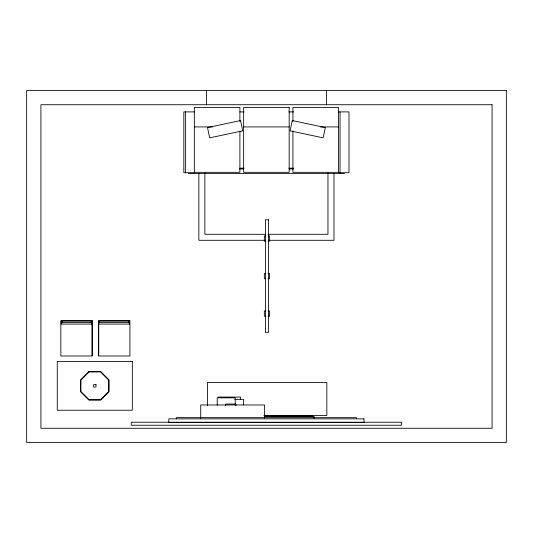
<?xml version="1.0" encoding="UTF-8"?>
<svg xmlns="http://www.w3.org/2000/svg" width="533" height="533" viewBox="0 0 533 533"><rect width="100%" height="100%" fill="white"/><g stroke="black" fill="none" stroke-linecap="round" stroke-linejoin="round"><path stroke-width="0.8" d="M194.345 111.897L183.832 111.897L183.832 172.705L194.345 172.705M239.903 111.903L244.047 111.903M288.779 111.903L293.75 111.903M338.475 111.897L348.988 111.897L348.988 172.705L338.475 172.705M194.345 126.914L212.56 126.914M243.641 126.914L289.179 126.914M320.26 126.914L338.475 126.914M239.903 168.201L244.047 168.201M288.779 168.201L293.75 168.201M239.397 168.948L243.554 168.948M289.272 168.948L293.423 168.948M188.349 173.465L344.478 173.465M265.581 234.293L204.859 234.293L204.859 172.839M268.072 234.293L327.962 234.293L327.962 172.839M265.847 235.932L264.348 235.932L264.348 241.176L265.847 241.176M268.099 235.932L269.598 235.932L269.598 241.176L268.099 241.176M264.341 240.296L198.856 240.296L198.856 173.358M269.312 240.296L333.971 240.296L333.971 173.358M265.847 273.456L264.348 273.456L264.348 278.719L265.847 278.719M268.099 273.456L269.598 273.456L269.598 278.719L268.099 278.719M265.847 311.005L264.348 311.005L264.348 316.249L265.847 316.249M268.099 311.005L269.598 311.005L269.598 316.249L268.099 316.249M61.202 321.073L91.976 321.073L91.976 355.604M129.519 321.073L98.745 321.073L98.745 355.604M91.976 322.425L61.202 322.425L61.202 324.084L91.976 324.084M98.745 322.425L129.519 322.425L129.519 324.084L98.745 324.084M217.997 397.078L240.516 397.078L240.516 399.49M234.66 399.344L243.508 399.344L243.508 404.973M263.842 415.474L326.836 415.474L326.836 382.454L207.47 382.454L207.47 405.566M264.328 415.86L312.571 415.86L312.571 416.753M264.335 416.413L314.084 416.413L314.084 418.298M356.49 418.851L356.49 417.652L176.336 417.652L176.336 418.851M340.034 111.897L340.034 172.705M326.562 90.463L326.562 104.728M292.93 121.437L292.93 107.453L338.475 107.453L338.475 172.332L292.93 172.332L292.93 131.045M264.541 418.178L264.541 404.973L200.721 404.973L200.721 418.178M239.89 121.437L239.89 107.453L194.345 107.453L194.345 172.332L239.89 172.332L239.89 131.045M235.826 405.593L235.826 404.034L225.679 404.034L225.679 405.593M235.253 404.394L235.253 397.838L217.237 397.838L217.237 405.213M206.464 90.463L206.464 104.728M185.391 111.897L185.391 172.705M128.759 321.073L128.759 322.958M99.491 321.073L99.491 322.958M91.236 321.073L91.236 322.958M61.961 321.073L61.961 322.958M292.264 120.551L290.092 130.832L323.138 137.847L325.31 127.567L292.264 120.551M88.891 371.541L80.516 379.916L80.516 391.735L88.891 400.11L100.71 400.11L109.078 391.735L109.078 379.916L100.71 371.541L88.891 371.541M89.058 371.961L80.936 380.089L80.936 391.568L89.058 399.69L100.537 399.69L108.659 391.568L108.659 380.089L100.537 371.961L89.058 371.961M240.556 120.551L207.51 127.567L209.682 137.847L242.728 130.832L240.556 120.551M506.35 90.463L26.65 90.463L26.65 442.537L506.35 442.537L506.35 90.463M492.086 104.728L40.914 104.728L40.914 428.272L492.086 428.272L492.086 104.728M289.179 107.453L243.641 107.453L243.641 172.332L289.179 172.332L289.179 107.453M268.472 219.783L265.474 219.783L265.474 332.399L268.472 332.399L268.472 219.783M92.356 320.706L60.842 320.706L60.842 355.984L92.356 355.984L92.356 320.706M129.905 320.706L98.365 320.706L98.365 355.984L129.905 355.984L129.905 320.706M132.344 361.421L57.258 361.421L57.258 410.23L132.344 410.23L132.344 361.421M96 384.626L93.595 384.626L93.595 387.025L96 387.025L96 384.626M363.999 418.851L168.821 418.851L168.821 422.609L363.999 422.609L363.999 418.851M401.542 422.229L131.278 422.229L131.278 425.241L401.542 425.241L401.542 422.229"/></g></svg>
